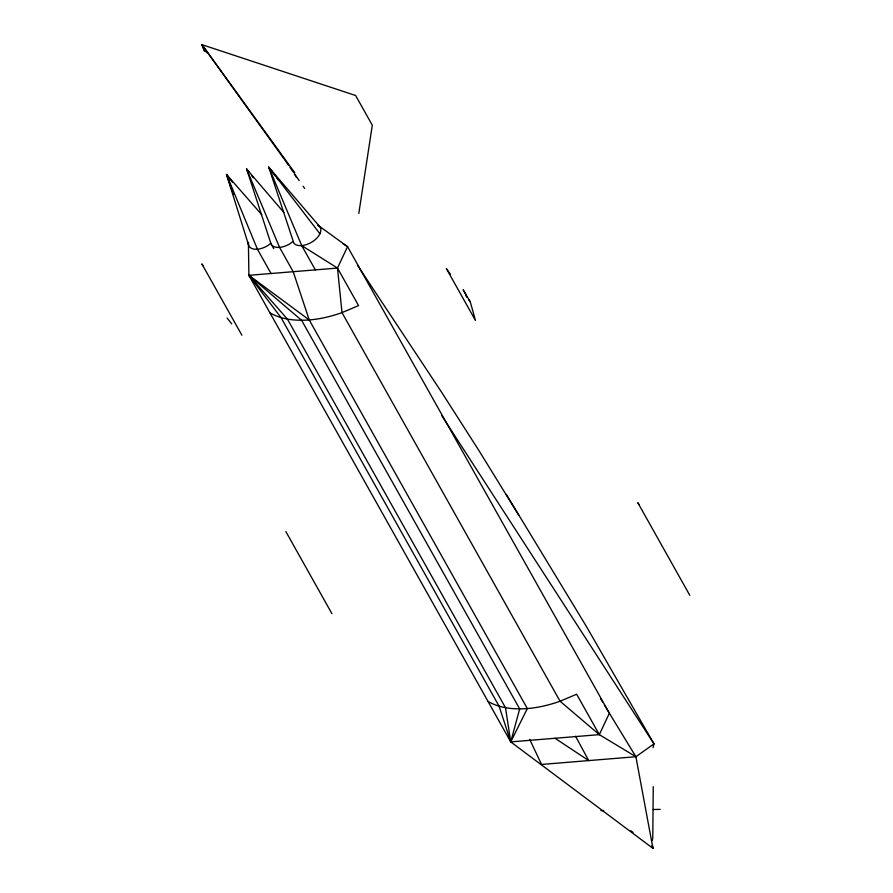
<?xml version="1.0" encoding="UTF-8"?>
<svg xmlns="http://www.w3.org/2000/svg" width="893" height="893" viewBox="0 0 893 893"><rect width="100%" height="100%" fill="white"/><g stroke="black" fill="none" stroke-linecap="round" stroke-linejoin="round"><path stroke-width="1.34" d="M358.807 213.405L372.303 125.232L355.626 95.506L201.918 44.65L204.263 51.068M652.403 845.18A48.568 31.088 25.1 0 0 652.939 848.35L510.74 741.904L519.67 708.897L301.588 320.286L248.901 275.323L248.399 242.304A15.404 8.818 -29.3 0 0 268.213 245.307L270.825 243.309L246.624 169.023L283.84 212.445M651.734 846.843A42.038 26.913 25.1 0 1 652.939 848.35L635.894 756.728L599.326 734.638L560.067 701.228L341.997 312.617L337.498 268.067L347.544 246.624L317.674 225.036A15.404 8.818 -29.3 0 1 314.146 240.53A15.404 8.818 -29.3 0 1 293.864 243.209L268.771 167.214L319.616 226.521M269.976 312.863C281.786 319.683 295.884 320.944 309.246 319.951A94.602 54.183 -29.3 0 0 341.997 312.617L358.562 305.607L337.498 268.067L248.901 275.323L510.74 741.904L599.326 734.638L609.372 713.206L347.544 246.624L342.923 243.722M488.047 701.474C499.868 708.294 513.966 709.555 527.328 708.562L309.246 319.951L248.901 275.323L281.038 317.618L499.12 706.218L510.74 741.904L527.328 708.562A94.602 54.183 -29.3 0 0 560.067 701.228L576.644 694.218L599.326 734.638M292.982 241.501L290.359 243.488A15.404 8.818 -29.3 0 1 271.706 245.017L270.825 243.309M529.672 739.315L541.538 764.453L635.894 756.728L653.989 743.869L586.321 626.339L506.253 494.342M600.877 810.643L603.635 810.587M653.33 809.527L660.228 809.371M319.928 233.787L268.771 167.214L301.711 245.586L337.498 268.067M555.033 738.265L588.721 760.59L575.583 736.279M630.904 830.747L633.014 832.421M248.901 275.323L287.423 319.114L505.505 707.725L510.74 741.904M261.761 214.688L226.521 174.492L248.511 244.782M227.079 318.031L231.7 323.869M232.37 182.105L226.521 174.492L233.341 194.015M275.379 175.966L268.771 167.214L270.121 169.625M277.031 178.153L278.694 180.353M249.102 172.304L246.624 169.023L279.565 247.394L293.205 271.695L309.246 319.951M251.58 175.597L253.232 177.785M450.351 274.14L446.366 268.603L475.5 320.531L470.254 301.812L463.132 289.79L465.733 294.177M465.476 295.17L467.072 297.38M468.669 299.601L470.254 301.812M284.019 158.876L201.918 44.65L204.285 49.695M203.47 266.159L201.874 263.926L241.903 335.243M639.355 504.902L637.825 502.726L689.798 595.33M284.811 160.003L288.472 165.238M289.924 167.337L292.848 171.534L294.757 172.74L201.918 44.65L204.899 50.957M294.422 173.789L299.155 180.576M303.095 186.235L304.669 188.49M357.758 265.668L441.655 392.306L478.983 450.664L518.733 515.138M207.176 52.787L201.918 44.65L205.312 50.689M441.678 415.479L653.989 743.869A193.681 123.982 25.1 0 0 653.084 747.631M294.322 173.889L296.532 177.439M600.676 698.929L602.853 702.501M604.293 704.878L635.894 756.728M651.756 846.24L652.939 848.35M301.711 245.586L315.352 269.876M271.706 245.017L273.76 248.667M228.552 178.109L226.521 174.492L257.418 249.214L271.048 273.504M285.838 531.558L331.928 613.692M653.241 786.644L652.794 837.645A48.568 31.088 25.1 0 0 652.348 840.57M206.272 51.783L201.918 44.65L206.205 51.805"/></g></svg>
